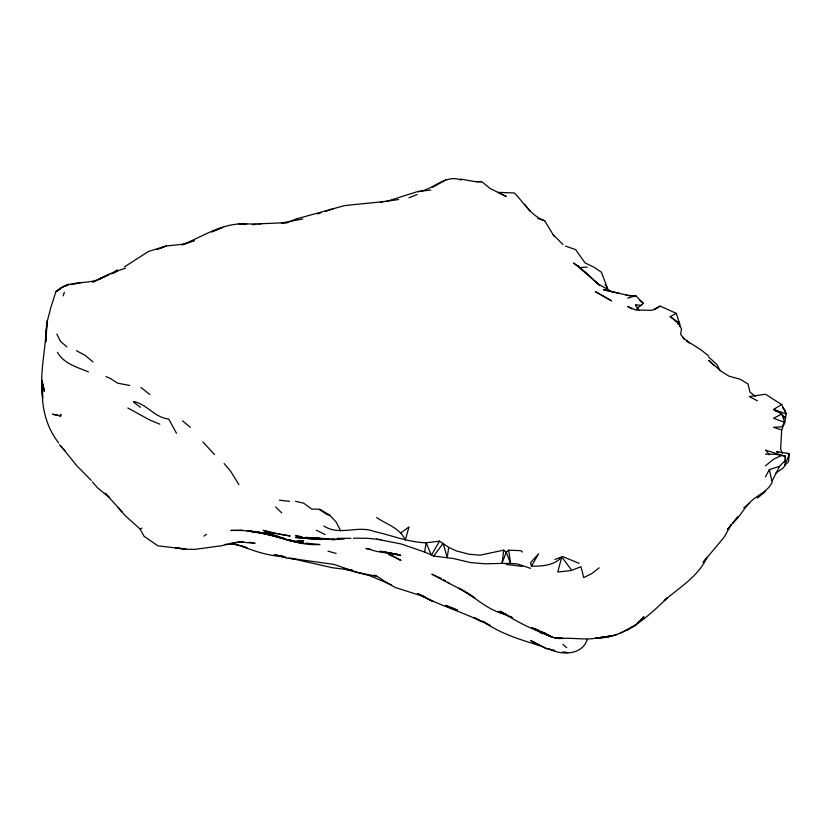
<?xml version="1.0" encoding="UTF-8"?>
<svg xmlns="http://www.w3.org/2000/svg" width="831" height="831" viewBox="0 0 831 831"><rect width="100%" height="100%" fill="white"/><g stroke="black" fill="none" stroke-linecap="round" stroke-linejoin="round"><path stroke-width="1.25" d="M60.642 415.957L60.663 414.347L60.642 415.957L52.561 414.212L60.819 415.884M679.685 326.604L679.768 324.391L676.361 313.38L660.157 306.099L652.055 310.316L635.85 310.025L627.748 306.462L631.903 308.976M782.781 407.979L784.682 409.558L786.126 413.859L784.744 422.418L781.67 430.053L780.652 449.301L782.449 453.601M765.476 454.152L775.063 454.245L785.191 456.032L785.388 460.208L779.644 466.243L769.35 469.66L772.134 482.281C767.314 492.752 755.088 495.619 748.243 504.24C742.737 510.348 738.977 517.858 732.485 523.208L737.855 516.955L727.364 529.607L731.353 524.538L724.165 537.117L703.119 562.379L707.015 557.3C698.289 576.672 679.498 587.268 664.198 600.72L667.324 597.842C647.629 617.101 624.652 638.156 595.349 638.301C583.601 640.099 571.676 637.377 559.668 638.592C549.842 637.73 541.147 632.225 532.38 628.039M503.731 550.164L501.986 563.408L485.117 563.792L470.928 562.639L453.404 558.525L433.72 556.053L424.62 551.95L426.137 542.788L439.526 541.158L448.719 547.39L456.541 550.984L469.214 554.267L479.986 555.16L503.731 550.164L506.235 552.158L510.566 563.46L517.287 563.927L530.531 568.342M448.719 547.39L447.223 557.611L443.162 543.256L433.72 556.053M63.26 295.857L64.34 292.232M772.279 480.702L779.644 466.243M765.476 476.776L769.35 469.66M439.526 541.158L431.403 555.181L426.137 542.788C408.125 542.269 391.609 535.257 374.23 531.528C358.057 524.891 339.391 536.359 323.841 525.95M531.425 566.15L538.633 553.81L530.531 562.68L531.425 566.15C542.103 566.306 554.194 565.589 561.798 556.947L571.042 569.484M587.247 639.538C582.032 655.607 560.842 655.368 548.637 648.731M776.611 411.646L773.578 409.423L786.126 413.859L781.67 404.51L773.578 409.423L781.67 414.015L784.744 422.418L781.67 426.822L773.578 427.29L781.68 430.001M785.233 462.784L786.656 460.945L789.45 453.57L776.538 451.669L778.595 452.677M785.388 460.208L785.482 465.215L782.927 468.133L775.676 473.306M637.429 623.053L643.952 616.779L635.85 625.016L619.646 633.586M636.743 308.914L643.371 303.377L635.85 295.753L626.075 295.327M765.476 465.786L773.578 459.2L781.67 455.471L785.191 456.032L785.482 465.215M757.373 498.049L765.476 491.474M743.838 507.762L749.271 503.378M784.568 465.069L788.432 461.963L789.45 453.57L787.227 453.747M508.697 550.184L506.235 552.158L501.986 563.408L510.566 563.46L508.697 550.184L520.808 550.673L522.429 552.044M599.161 567.843L592.295 573.234L583.726 577.638L580.983 566.7L571.354 570.492M400.916 532.827L409.018 526.906L405.279 540.098C400.189 528.101 386.581 524.361 376.609 517.495M203.959 536.12L206.483 534.281M111.292 273.846L117.368 269.878M432.369 187.401L445.748 179.932M654.392 309.745L660.157 306.099M634.624 625.733L635.85 625.016L626.543 630.428L627.748 629.877M114.325 272.703L117.337 270.958L107.698 274.739L99.107 279.143L109.266 274.407L92.573 282.384M60.206 289.157L55.926 291.619L50.857 307.408L46.65 323.685L45.767 341.884L47.284 320.797L45.934 332.629L46.1 330.831C44.978 353.404 39.275 375.57 42.703 398.278L42.568 386.81C41.145 406.65 46.276 427.103 58.606 442.84M66.625 285.449C77.522 281.127 90.548 283.994 101.164 278.115L99.107 279.143M118.179 507.71L125.471 515.906L140.169 529.098L141.914 528.08M678.47 321.202L679.768 324.391L670.181 316.632L676.361 313.38M113.307 273.056L117.337 270.958M124.39 266.928L148.427 251.492L165.982 246.018L184.191 244.075L194.277 240.543L182.176 244.844C203.024 236.461 223.196 222.209 246.662 224.006M288.658 222.147L295.597 219.145L344.46 205.641C362.565 203.574 380.598 202.338 398.651 199.513M156.872 249.674L165.982 246.018L160.653 248.147M409.018 197.757L417.12 194.516M554.838 559.398L561.798 556.947L557.767 572.008L570.471 570.648M325.607 211.386L333.511 208.674M117.451 270.927L125.471 268.216M416.123 192.034L385.875 201.621M627.748 298.121L635.85 295.753M317.338 213.889L320.943 212.85M417.12 191.795C432.213 190.829 445.748 173.471 460.987 180.13M65.888 285.947L63.416 286.602L55.926 291.619L60.663 287.91L68.765 284.212L63.416 286.602L65.867 285.999M70.832 284.638L73.305 283.994M606.079 637.315L617.402 634.5M71.975 284.482L81.012 282.613M380.785 202.276L383.112 201.736M230.789 543.37L232.233 543.09M233.345 542.882L243.514 541.802M302.775 218.989L281.532 222.968L287.495 222.604L255.096 223.986L238.892 223.861M559.17 638.301L562.94 638.416L554.838 638.063L561.548 637.896M611.543 635.944L595.349 638.301L611.543 635.944L600.398 637.554M252.375 224.754L256.01 224.308M258.441 224.006L262.077 223.56M417.339 191.587L430.842 190.029M311.802 537.844L321.711 538.623L304.084 537.802L324.267 538.561M587.247 267.104L579.145 267.624L578.376 265.858M338.892 539.184L332.68 539.558L319.904 538.717M225.128 544.357L233.656 543.91L238.892 545.074L231.942 543.796M333.802 538.904L319.904 539.496L295.597 537.47L303.699 538.208M344.211 539.07L332.68 539.558L336.108 539.475M475.945 181.771L480.993 181.563M322.002 538.789L328.006 538.581M324.194 538.779L305.569 537.314M337.376 538.311L350.994 538.332M353.393 538.208L367.271 538.291L381.128 539.641M289.552 501.342L279.393 500.2M274.292 534.977L263.998 532.432C277.076 535.829 289.77 542.872 303.699 540.919L297.467 540.576M242.268 530.178L230.789 530.448L242.808 530.49L255.096 531.913L263.198 533.118L249.788 531.289L271.29 535.071L264.102 533.429L278.385 536.816M291.234 540.233L287.495 540.025L276.484 535.746M186.269 549.249L175.601 547.806L186.269 549.249L194.568 549.405L220.828 545.863L238.892 541.843L255.096 543.349L249.31 542.228M304.967 538.301L316.923 539.298M182.176 548.709L157.88 545.822L143.992 536.234L140.169 529.098M636.297 306.888L635.85 304.873L641.117 305.351M246.994 530.573L261.547 532.91M283.797 556.728C268.984 555.846 254.587 551.545 241.021 545.707L246.994 547.899L233.656 543.91M506.235 564.436L522.429 566.399M298.578 542.228L302.224 542.674M305.87 543.121L319.904 544.513C297.145 546.123 276.983 534.967 255.096 531.466L283.818 538.665L279.393 537.314M562.94 651.888L567.698 652.574M284.025 556.635L279.393 555.949L286.518 557.456M284.057 556.573L274.251 554.578L287.495 558.276L295.597 559.014L288.897 557.965M301.83 536.712L295.597 535.704L303.699 537.771M370.823 549.364L365.92 548.418L376.859 551.462L400.916 555.337L380.286 551.327M297.415 542.144L303.699 543.194L299.067 542.155M278.967 533.938L290.206 536.016L271.29 532.868L263.198 530.355L276.733 533.502M390.269 553.072L397.509 554.319L380.079 551.233M376.609 539.153L400.916 543.89L425.223 552.251M460.384 179.029L473.826 181.428L482.167 181.968L490.03 188.429L506.235 196.5L498.133 192.376L514.337 192.979C523.935 202.556 531.186 216.091 544.648 220.734L554.319 236.596M297.914 542.259L303.699 543.297L298.713 542.321M250.453 530.905L262.783 533.138M385.387 552.158L389.053 552.844M129.667 385.48L117.545 383.122L109.869 378.209L105.921 376.609M294.974 541.583L287.495 540.119L295.597 541.833M532.848 642.612L546.736 648.699L554.838 650.403M340.606 530.822L336.108 521.93L329.658 515.147L327.237 514.628L319.551 509.715M619.646 293.478L603.545 289.739L630.469 295.929M295.597 501.29L303.699 503.191L311.802 509.081L319.904 509.206L329.658 515.147M288.679 539.87L293.416 540.991M538.633 631.269L550.465 635.944M133.573 401.498C147.014 404.146 154.358 417.484 168.735 419.053L176.504 433.283M280.566 537.397L284.067 538.374M328.006 551.14L336.108 553.436M271.29 534.998L278.24 536.982M538.53 645.209C519.095 639.403 499.556 633.18 482.821 621.245L490.03 625.452L473.826 617.443L481.876 621.733C460.696 611.273 438.124 604.989 417.432 593.521L433.325 601.634L417.339 593.573L425.223 597.053L395.4 587.538L387.059 582.988L369.733 575.696L344.211 569.038L352.302 570.17L332.462 567.75L291.276 558.463L334.02 564.436L356.987 572.289L376.609 576.34L374.303 575.26M537.719 218.491L544.648 220.734M781.67 455.326L765.476 450.059L769.527 454.775M449.519 606.734L445.509 605.373L457.621 610.276L450.682 607.232M565.537 246.09L575.623 249.622L585.034 262.897L593.864 267.146L601.384 272.163L608.375 290.788M784.744 422.418L773.578 418.294L781.67 414.015L785.731 418.305L783.706 416.819M546.736 634.936L552.449 637.18L541.147 632.007M88.418 371.883C77.096 367.209 63.987 363.739 57.453 352.334M562.94 556.687L579.145 563.345M391.671 584.879C385.117 582.988 380.66 577.327 374.189 575.229M159.812 424.205L149.777 420.008L127.891 408.011M511.979 617.516L498.133 611.585L508.603 615.719M441.417 578.428L431.871 574.159C445.946 582.469 461.288 588.462 474.73 597.863L459.003 588.234C475.041 596.461 487.787 611.065 506.235 614.41L499.026 611.896L506.235 614.535L500.22 611.211C514.96 620.373 529.96 629.025 546.736 633.845L531.695 627.613M509.746 616.28L512.041 617.412M316.372 530.261L325.129 534.562M76.431 350.734L84.97 355.242L93.072 361.994M546.736 648.699L530.625 640.421L538.862 645.022M757.373 400.781L749.271 396.574L765.476 394.258L781.67 404.51M580.152 268.413L597.686 283.651L611.543 291.598M536.504 629.431L538.633 630.667L536.608 629.493M686.489 340.617L700.658 349.633L708.76 355.959M755.306 396.242L750.019 392.149L747.973 383.974L740.047 379.196L729.067 376.183L721.256 371.332L708.76 360.446L714.213 365.65M534.717 628.703L542.342 633.658L534.832 628.766M443.619 579.623L445.582 580.911M447.556 582.199L449.519 583.487M708.76 357.164L716.904 364.497L720.062 370.709M579.145 266.948L573.504 263.043L585.398 272.038L597.686 283.651M670.181 316.632L677.452 321.794L681.493 328.816L680.651 334.259L684.464 339.328L682.791 337.417L689.377 342.974L686.427 340.783M133.448 402.007L140.439 407.325M149.777 394.486L140.896 387.454M182.529 420.839L190.278 427.29M639.86 300.448L643.371 303.377M60.445 341.261L66.885 346.891M562.94 644.337L566.68 647.671M595.349 281.429L599.847 285.739M275.632 507.003L281.709 512.852M553.103 234.56L562.94 244.594M59.406 444.762L65.14 450.797M118.875 508.395L121.877 511.595L105.163 493.167L109.266 497.437L97.829 488.057L92.355 481.866M91.244 480.391L76.868 465.827L60.663 445.79M214.585 454.557L202.941 441.988M224.162 463.594L230.789 471.457L238.892 484.65M524.579 204.26L529.908 211.074M605.165 284.68L607.212 287.516M635.85 304.873L638.852 310.295M56.82 334L60.196 340.855M677.452 321.794L678.054 324.121M221.129 227.974L211.687 231.88L222.687 227.372L221.129 227.974M392.814 555.981L388.337 554.194L400.916 560.426L392.814 555.981M603.451 296.106L595.349 291.66L611.543 300.884L603.451 296.106M44.459 391.328L41.789 380.089L44.459 391.328"/></g></svg>
